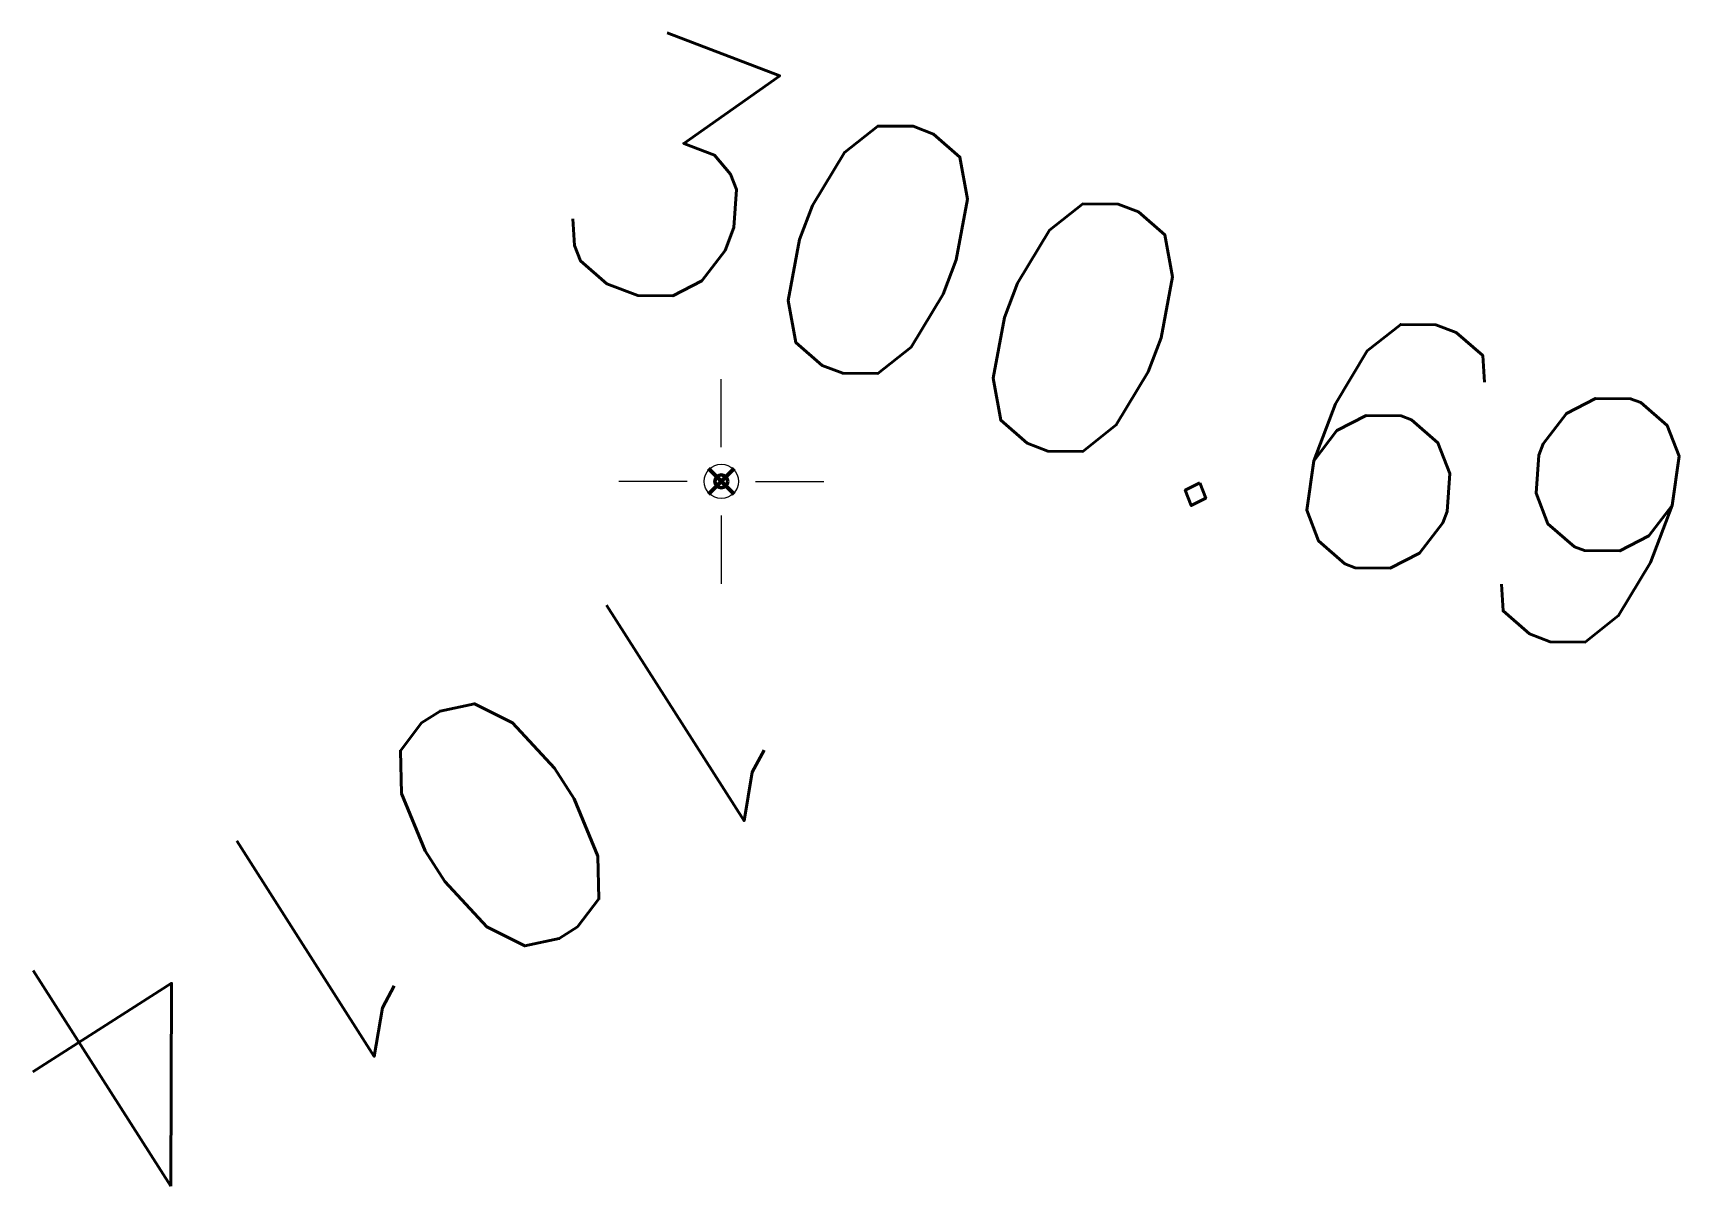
# Model space of a CAD drawing. Header units: metres. Extents: x 1851427 to 1852022, y 5183007 to 5183309.
# Drawn here: x 1851516.822 to 1851520.682, y 5183164.238 to 5183166.943 of the extents above; entities that cross this region are included whole.
import ezdxf
from ezdxf.enums import TextEntityAlignment as Align

# ---------------------------------------------------------------- set-up
doc = ezdxf.new("R2010")
doc.units = ezdxf.units.M
doc.header["$LTSCALE"] = 2.5
doc.header["$PDMODE"] = 35
doc.header["$PDSIZE"] = 0.03
doc.layers.get('0').update_dxf_attribs({"linetype": 'CONTINUOUS', "lineweight": 30})
doc.layers.add('N', color=1, linetype='CONTINUOUS', plot=False)
for name, color, linetype, lineweight in [('P', 7, 'CONTINUOUS', 50), ('REP', 6, 'CONTINUOUS', 5), ('Z', 7, 'CONTINUOUS', 9)]:
    doc.layers.add(name, color=color, linetype=linetype, lineweight=lineweight)
doc.styles.add('SIMPLEX', font='SIMPLEX.SHX', dxfattribs={"oblique": 27})
doc.styles.get("Standard").update_dxf_attribs({"font": 'Arial.ttf'})

# ---------------------------------------------------------------- blocks, each defined once
blk = doc.blocks.new('TCPOINT')
blk.add_point((0, 0))
at = {"layer": 'N'}
blk.add_attdef('MAT', (0.2, 0.2), '', height=0.34, dxfattribs=at)
at = {"layer": 'Z', "style": 'SIMPLEX'}
blk.add_attdef('ALT', (0.2, -0.54), '', height=0.34, dxfattribs=at)
blk = doc.blocks.new('REP_04')
at = {"layer": 'REP'}
for p, q in [((0, 0.08), (0, 0.24)), ((-0.08, 0), (-0.24, 0)), ((0.08, 0), (0.24, 0)), ((0, -0.08), (0, -0.24))]:
    blk.add_line(p, q, dxfattribs=at)
blk.add_circle((0, 0), 0.04, dxfattribs=at)

msp = doc.modelspace()

# ---------------------------------------------------------------- block references
at = {"layer": 'P'}
ref = msp.add_blockref('TCPOINT', (1851518.4361, 5183165.8909, 300.69), dxfattribs=dict(at, rotation=212.5130430288477))
ref.add_attrib('MAT', '1014', (1851518.4055, 5183165.7529, 300.69), dxfattribs={"layer": 'N', "height": 0.6, "rotation": 212.513, "style": 'SIMPLEX'})
ref.add_attrib('ALT', '300.69', dxfattribs={"layer": 'Z', "height": 0.6, "rotation": 339.21, "style": 'SIMPLEX'}).set_placement((1851518.1885, 5183166.9884, 300.69), align=Align.TOP_LEFT)
at = {"layer": 'REP'}
msp.add_blockref('REP_04', (1851518.4361, 5183165.8909), dxfattribs=at)

doc.saveas('drawing.dxf')
